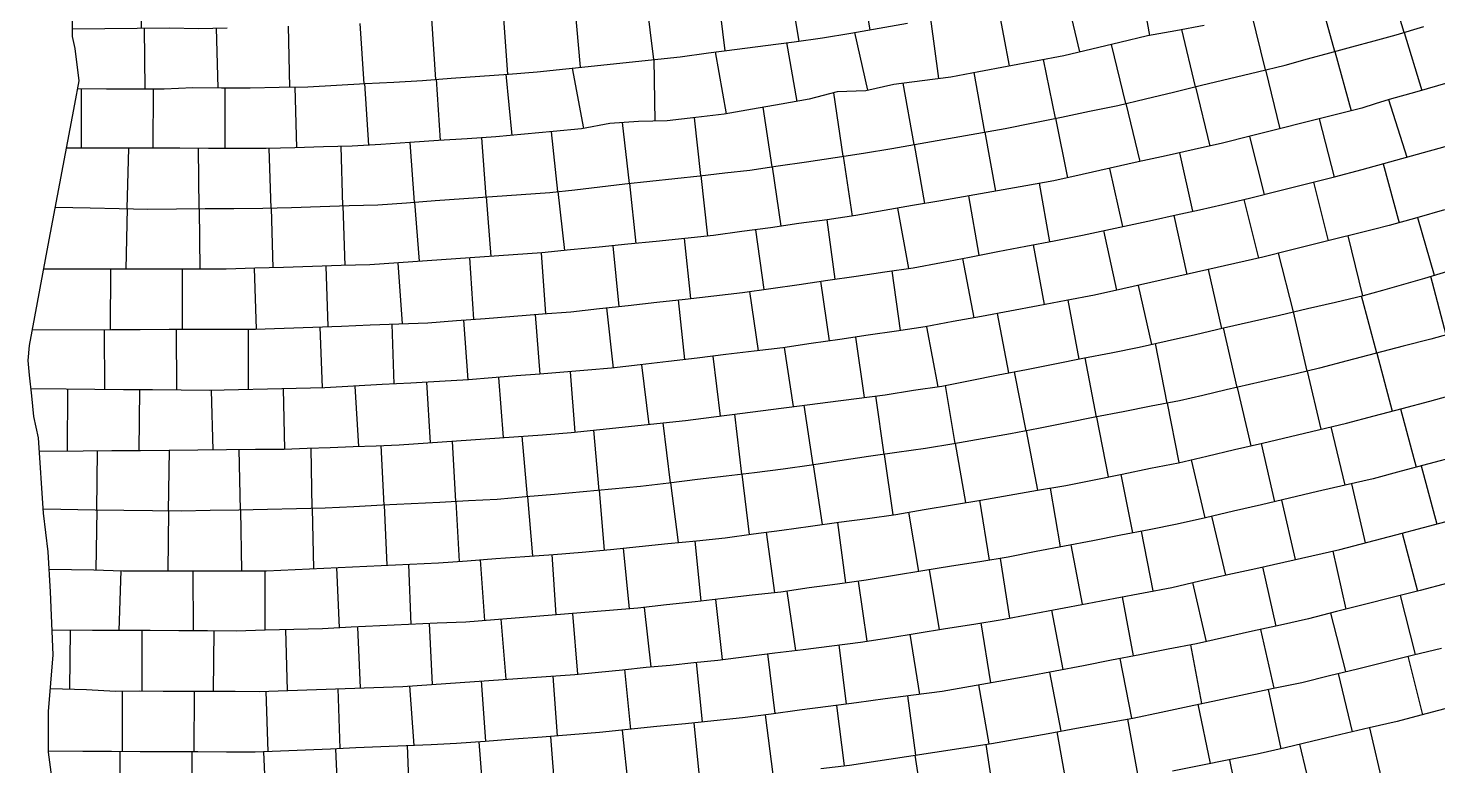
# Model space of a CAD drawing. Extents: x 720124 to 720679, y 1579628 to 1580856.
# Drawn here: x 720170.1 to 720268.1, y 1580322.6 to 1580374 of the extents above; entities that cross this region are included whole.
import ezdxf

# ---------------------------------------------------------------- set-up
doc = ezdxf.new("R2010")
doc.units = 0
doc.layers.add('10016_0502_PANTES', color=7, linetype='Continuous')
doc.layers.add('AGROCAD PLL', color=7, linetype='Continuous')
doc.layers.add('GT01-0010016-0502', color=30, linetype='Continuous', lineweight=25)

msp = doc.modelspace()

# ---------------------------------------------------------------- linework, layer by layer
at = {"layer": '10016_0502_PANTES'}
msp.add_lwpolyline([(720171.925, 1580320.267), (720171.474, 1580323.574), (720171.474, 1580326.409), (720171.802, 1580330.339), (720171.625, 1580334.745), (720171.452, 1580337.516), (720171.134, 1580340.221), (720170.797, 1580345.447), (720170.462, 1580346.953), (720170.333, 1580348.376), (720170.171, 1580349.831), (720170.07, 1580350.839), (720170.158, 1580351.89), (720171.468, 1580358.881), (720173.308, 1580368.694), (720173.611, 1580370.31), (720173.327, 1580372.578), (720173.144, 1580373.402), (720173.144, 1580373.934), (720173.144, 1580375.522)], dxfattribs=at)
at = {"layer": 'AGROCAD PLL', "color": 5, "true_color": 0x0000ff}
for points in [[(720178.033, 1580378.122), (720177.926, 1580373.978)], [(720178.033, 1580378.122), (720177.926, 1580373.978)], [(720256.147, 1580371.082), (720255.186, 1580375.04)], [(720183.149, 1580373.982), (720183.254, 1580369.838)], [(720228.492, 1580369.656), (720227.587, 1580373.689)], [(720251.288, 1580369.905), (720250.326, 1580373.884)], [(720173.771, 1580365.633), (720173.782, 1580369.77)], [(720178.771, 1580365.621), (720178.78, 1580369.756)], [(720216.863, 1580363.718), (720216.419, 1580367.747)], [(720191.96, 1580361.612), (720191.833, 1580365.746)], [(720201.939, 1580362.234), (720201.629, 1580366.345)], [(720245.294, 1580364.217), (720246.202, 1580360.174)], [(720240.403, 1580363.18), (720241.127, 1580359.117)], [(720196.953, 1580361.869), (720197.263, 1580357.749)], [(720196.953, 1580361.869), (720197.263, 1580357.749)], [(720206.925, 1580362.608), (720207.378, 1580358.497)], [(720206.925, 1580362.608), (720207.378, 1580358.497)], [(720263.893, 1580351.349), (720262.835, 1580355.334)], [(720263.893, 1580351.349), (720262.835, 1580355.334)], [(720234.569, 1580345.071), (720233.876, 1580349.109)], [(720234.569, 1580345.071), (720233.876, 1580349.109)], [(720182.806, 1580348.749), (720182.91, 1580344.632)], [(720229.628, 1580344.305), (720229.044, 1580348.379)], [(720229.628, 1580344.305), (720229.044, 1580348.379)], [(720174.836, 1580340.43), (720174.891, 1580344.561)], [(720174.836, 1580340.43), (720174.891, 1580344.561)], [(720204.809, 1580341.358), (720205.165, 1580337.236)], [(720186.526, 1580336.209), (720186.54, 1580332.07)], [(720186.526, 1580336.209), (720186.54, 1580332.07)], [(720172.98, 1580332.064), (720172.951, 1580327.969)], [(720250.93, 1580331.035), (720251.701, 1580326.963)], [(720196.601, 1580328.181), (720196.889, 1580324.043)], [(720176.447, 1580323.608), (720176.437, 1580319.494)]]:
    msp.add_lwpolyline(points, dxfattribs=at)
at = {"layer": 'AGROCAD PLL', "color": 3, "true_color": 0x00ff00}
for points in [[(720227.923, 1580378.04), (720228.615, 1580373.865)], [(720248.11, 1580373.476), (720247.353, 1580377.618)], [(720265.8, 1580373.689), (720264.572, 1580377.737)], [(720218.033, 1580376.572), (720218.534, 1580372.408)], [(720222.99, 1580377.221), (720223.676, 1580373.084)], [(720260.98, 1580372.363), (720259.869, 1580376.406)], [(720208.101, 1580375.42), (720208.47, 1580371.257)], [(720213.07, 1580375.964), (720213.572, 1580371.796)], [(720198.133, 1580374.626), (720198.403, 1580370.415)], [(720203.121, 1580374.973), (720203.424, 1580370.782)], [(720233.42, 1580370.472), (720232.873, 1580374.636)], [(720178.15, 1580373.981), (720178.194, 1580369.756)], [(720178.15, 1580373.981), (720178.194, 1580369.756)], [(720188.147, 1580374.12), (720188.255, 1580369.882)], [(720193.143, 1580374.306), (720193.412, 1580370.118)], [(720265.8, 1580373.689), (720267.025, 1580369.652)], [(720265.8, 1580373.689), (720267.025, 1580369.652)], [(720223.575, 1580368.886), (720222.847, 1580372.975)], [(720246.428, 1580368.727), (720245.427, 1580372.85)], [(720241.533, 1580367.71), (720240.712, 1580371.802)], [(720236.627, 1580366.747), (720235.893, 1580370.892)], [(720256.147, 1580371.082), (720257.145, 1580366.972)], [(720256.147, 1580371.082), (720257.145, 1580366.972)], [(720183.771, 1580365.609), (720183.781, 1580369.836)], [(720188.77, 1580365.658), (720188.639, 1580369.888)], [(720251.288, 1580369.905), (720252.286, 1580365.774)], [(720251.288, 1580369.905), (720252.286, 1580365.774)], [(720246.428, 1580368.727), (720247.408, 1580364.691)], [(720246.428, 1580368.727), (720247.408, 1580364.691)], [(720264.704, 1580369.01), (720265.989, 1580365.004)], [(720221.825, 1580364.325), (720221.21, 1580368.473)], [(720241.533, 1580367.71), (720242.365, 1580363.566)], [(720241.533, 1580367.71), (720242.365, 1580363.566)], [(720259.89, 1580367.67), (720260.921, 1580363.615)], [(720206.925, 1580362.608), (720206.466, 1580366.775)], [(720236.627, 1580366.747), (720237.355, 1580362.639)], [(720236.627, 1580366.747), (720237.355, 1580362.639)], [(720176.964, 1580361.415), (720177.066, 1580365.625)], [(720181.963, 1580361.412), (720181.926, 1580365.614)], [(720186.963, 1580361.457), (720186.834, 1580365.608)], [(720196.953, 1580361.869), (720196.639, 1580366.024)], [(720231.702, 1580365.884), (720232.431, 1580361.773)], [(720231.702, 1580365.884), (720232.431, 1580361.773)], [(720255.041, 1580366.448), (720256.068, 1580362.411)], [(720226.771, 1580365.061), (720227.392, 1580360.892)], [(720226.771, 1580365.061), (720227.392, 1580360.892)], [(720250.174, 1580365.307), (720251.066, 1580361.23)], [(720216.863, 1580363.718), (720217.328, 1580359.495)], [(720216.863, 1580363.718), (720217.328, 1580359.495)], [(720221.825, 1580364.325), (720222.438, 1580360.195)], [(720221.825, 1580364.325), (720222.438, 1580360.195)], [(720211.893, 1580363.169), (720212.353, 1580358.997)], [(720211.893, 1580363.169), (720212.353, 1580358.997)], [(720259.492, 1580363.26), (720260.505, 1580359.184)], [(720201.939, 1580362.234), (720202.252, 1580358.087)], [(720201.939, 1580362.234), (720202.252, 1580358.087)], [(720235.48, 1580362.307), (720236.213, 1580358.17)], [(720254.639, 1580362.056), (720255.656, 1580357.964)], [(720176.964, 1580361.415), (720176.861, 1580357.199)], [(720176.964, 1580361.415), (720176.861, 1580357.199)], [(720181.963, 1580361.412), (720182, 1580357.198)], [(720181.963, 1580361.412), (720182, 1580357.198)], [(720186.963, 1580361.457), (720187.091, 1580357.301)], [(720186.963, 1580361.457), (720187.091, 1580357.301)], [(720191.96, 1580361.612), (720192.088, 1580357.456)], [(720191.96, 1580361.612), (720192.088, 1580357.456)], [(720249.764, 1580360.945), (720250.667, 1580356.835)], [(720266.714, 1580360.796), (720267.887, 1580356.774)], [(720220.669, 1580359.948), (720221.24, 1580355.789)], [(720225.621, 1580360.639), (720226.188, 1580356.503)], [(720210.733, 1580358.833), (720211.169, 1580354.61)], [(720215.708, 1580359.336), (720216.138, 1580355.165)], [(720239.976, 1580358.901), (720240.761, 1580354.733)], [(720205.759, 1580358.331), (720206.054, 1580354.101)], [(720235.067, 1580357.949), (720235.851, 1580353.812)], [(720257.029, 1580358.306), (720258.068, 1580354.224)], [(720175.792, 1580357.204), (720175.773, 1580353.002)], [(720180.792, 1580357.203), (720180.773, 1580353.019)], [(720185.791, 1580357.261), (720185.922, 1580353.026)], [(720190.788, 1580357.416), (720190.919, 1580353.209)], [(720230.145, 1580357.076), (720230.741, 1580352.924)], [(720252.161, 1580357.17), (720253.08, 1580353.076)], [(720225.197, 1580356.358), (720225.793, 1580352.203)], [(720247.283, 1580356.07), (720248.229, 1580351.959)], [(720268.728, 1580352.626), (720267.644, 1580356.703)], [(720268.728, 1580352.626), (720267.644, 1580356.703)], [(720215.282, 1580355.07), (720215.736, 1580350.909)], [(720220.249, 1580355.641), (720220.862, 1580351.526)], [(720242.392, 1580355.034), (720243.164, 1580350.939)], [(720205.336, 1580354.044), (720205.671, 1580349.9)], [(720205.336, 1580354.044), (720205.671, 1580349.9)], [(720210.313, 1580354.517), (720210.772, 1580350.312)], [(720237.477, 1580354.116), (720238.262, 1580349.975)], [(720259.053, 1580350.099), (720258.089, 1580354.229)], [(720259.053, 1580350.099), (720258.089, 1580354.229)], [(720175.367, 1580353), (720175.387, 1580348.815)], [(720180.367, 1580353.017), (720180.38, 1580348.776)], [(720185.367, 1580353.023), (720185.38, 1580348.811)], [(720195.36, 1580353.37), (720195.512, 1580349.205)], [(720200.351, 1580353.66), (720200.665, 1580349.49)], [(720254.181, 1580348.971), (720253.216, 1580353.107)], [(720254.181, 1580348.971), (720253.216, 1580353.107)], [(720227.616, 1580352.47), (720228.238, 1580348.273)], [(720249.306, 1580347.866), (720248.495, 1580352.02)], [(720249.306, 1580347.866), (720248.495, 1580352.02)], [(720217.705, 1580351.146), (720218.207, 1580346.976)], [(720222.669, 1580351.746), (720223.278, 1580347.634)], [(720244.398, 1580346.909), (720243.595, 1580351.025)], [(720244.398, 1580346.909), (720243.595, 1580351.025)], [(720263.893, 1580351.349), (720264.963, 1580347.324)], [(720207.765, 1580350.061), (720208.111, 1580345.852)], [(720212.74, 1580350.549), (720213.241, 1580346.394)], [(720239.493, 1580345.941), (720238.69, 1580350.058)], [(720239.493, 1580345.941), (720238.69, 1580350.058)], [(720259.053, 1580350.099), (720259.997, 1580346.053)], [(720192.8, 1580349.051), (720193.046, 1580344.864)], [(720197.792, 1580349.332), (720198.04, 1580345.119)], [(720202.781, 1580349.663), (720203.124, 1580345.484)], [(720254.181, 1580348.971), (720255.129, 1580344.909)], [(720177.806, 1580348.796), (720177.773, 1580344.587)], [(720187.804, 1580348.865), (720187.911, 1580344.677)], [(720219.725, 1580342.92), (720219.221, 1580347.109)], [(720219.725, 1580342.92), (720219.221, 1580347.109)], [(720224.682, 1580343.577), (720224.065, 1580347.735)], [(720224.682, 1580343.577), (720224.065, 1580347.735)], [(720249.306, 1580347.866), (720250.112, 1580343.73)], [(720249.306, 1580347.866), (720250.112, 1580343.73)], [(720265.545, 1580347.479), (720266.631, 1580343.413)], [(720209.789, 1580341.8), (720209.427, 1580345.989)], [(720209.789, 1580341.8), (720209.427, 1580345.989)], [(720214.762, 1580342.314), (720214.238, 1580346.5)], [(720214.762, 1580342.314), (720214.238, 1580346.5)], [(720260.706, 1580346.221), (720261.671, 1580342.153)], [(720199.821, 1580341.023), (720199.598, 1580345.237)], [(720199.821, 1580341.023), (720199.598, 1580345.237)], [(720204.809, 1580341.358), (720204.444, 1580345.576)], [(720204.809, 1580341.358), (720204.444, 1580345.576)], [(720234.569, 1580345.071), (720235.276, 1580340.951)], [(720239.493, 1580345.941), (720240.299, 1580341.807)], [(720255.839, 1580345.073), (720256.774, 1580341.012)], [(720179.836, 1580340.364), (720179.892, 1580344.605)], [(720179.836, 1580340.364), (720179.892, 1580344.605)], [(720184.835, 1580340.433), (720184.751, 1580344.648)], [(720184.835, 1580340.433), (720184.751, 1580344.648)], [(720189.834, 1580340.533), (720189.75, 1580344.744)], [(720189.834, 1580340.533), (720189.75, 1580344.744)], [(720194.828, 1580340.768), (720194.63, 1580344.922)], [(720194.828, 1580340.768), (720194.63, 1580344.922)], [(720224.682, 1580343.577), (720225.298, 1580339.42)], [(720250.971, 1580343.933), (720251.926, 1580339.885)], [(720266.976, 1580343.505), (720268.058, 1580339.454)], [(720214.762, 1580342.314), (720215.282, 1580338.163)], [(720219.725, 1580342.92), (720220.23, 1580338.724)], [(720246.077, 1580342.909), (720246.895, 1580338.836)], [(720262.134, 1580342.259), (720263.08, 1580338.15)], [(720209.789, 1580341.8), (720210.148, 1580337.648)], [(720236.241, 1580341.111), (720236.933, 1580336.941)], [(720241.169, 1580341.956), (720241.872, 1580337.859)], [(720257.264, 1580341.125), (720258.217, 1580336.986)], [(720174.836, 1580340.43), (720174.78, 1580336.265)], [(720179.836, 1580340.364), (720179.78, 1580336.203)], [(720184.835, 1580340.433), (720184.919, 1580336.204)], [(720189.834, 1580340.533), (720189.917, 1580336.354)], [(720194.828, 1580340.768), (720195.027, 1580336.584)], [(720199.821, 1580341.023), (720200.042, 1580336.853)], [(720231.312, 1580340.276), (720232.02, 1580336.144)], [(720252.394, 1580339.995), (720253.361, 1580335.896)], [(720216.447, 1580338.277), (720216.857, 1580334.091)], [(720247.504, 1580338.955), (720248.314, 1580334.8)], [(720265.667, 1580338.825), (720266.722, 1580334.789)], [(720206.493, 1580337.329), (720206.785, 1580333.142)], [(720242.596, 1580338), (720243.398, 1580333.868)], [(720260.827, 1580337.572), (720261.736, 1580333.521)], [(720176.526, 1580336.203), (720176.379, 1580332.048)], [(720181.526, 1580336.204), (720181.54, 1580332.026)], [(720191.521, 1580336.426), (720191.698, 1580332.226)], [(720196.517, 1580336.647), (720196.693, 1580332.464)], [(720201.506, 1580336.964), (720201.824, 1580332.74)], [(720232.749, 1580336.263), (720233.436, 1580332.103)], [(720237.685, 1580337.061), (720238.351, 1580332.906)], [(720255.948, 1580336.477), (720256.874, 1580332.355)], [(720227.811, 1580335.479), (720228.408, 1580331.299)], [(720251.07, 1580335.379), (720252.017, 1580331.264)], [(720217.894, 1580334.204), (720218.351, 1580330.017)], [(720222.86, 1580334.782), (720223.448, 1580330.659)], [(720246.169, 1580334.394), (720246.95, 1580330.269)], [(720265.526, 1580334.485), (720266.569, 1580330.381)], [(720212.925, 1580333.643), (720213.397, 1580329.512)], [(720241.258, 1580333.455), (720242.041, 1580329.32)], [(720260.68, 1580333.253), (720261.71, 1580329.18)], [(720192.975, 1580332.287), (720193.176, 1580328.045)], [(720197.969, 1580332.525), (720198.17, 1580328.29)], [(720202.959, 1580332.832), (720203.297, 1580328.649)], [(720236.338, 1580332.568), (720237.007, 1580328.39)], [(720177.98, 1580332.045), (720177.97, 1580327.831)], [(720182.98, 1580332.02), (720182.947, 1580327.81)], [(720187.978, 1580332.106), (720188.086, 1580327.866)], [(720231.401, 1580331.777), (720232.071, 1580327.595)], [(720255.811, 1580332.116), (720256.73, 1580328.021)], [(720221.495, 1580330.413), (720222.018, 1580326.261)], [(720226.456, 1580331.038), (720226.976, 1580326.914)], [(720211.555, 1580329.326), (720211.981, 1580325.16)], [(720216.531, 1580329.824), (720216.954, 1580325.674)], [(720246.02, 1580330.088), (720246.831, 1580325.932)], [(720266.054, 1580330.254), (720267.068, 1580326.177)], [(720201.588, 1580328.529), (720201.883, 1580324.327)], [(720206.577, 1580328.867), (720206.868, 1580324.703)], [(720241.111, 1580329.142), (720241.906, 1580325.041)], [(720261.2, 1580329.057), (720262.183, 1580324.989)], [(720176.608, 1580327.829), (720176.617, 1580323.608)], [(720181.608, 1580327.815), (720181.589, 1580323.585)], [(720186.607, 1580327.82), (720186.738, 1580323.6)], [(720191.604, 1580327.994), (720191.757, 1580323.818)], [(720231.251, 1580327.487), (720231.793, 1580323.363)], [(720236.191, 1580328.25), (720236.896, 1580324.141)], [(720256.328, 1580327.935), (720257.206, 1580323.814)], [(720226.295, 1580326.824), (720226.847, 1580322.623)], [(720251.435, 1580326.907), (720252.309, 1580322.783)], [(720216.369, 1580325.613), (720216.805, 1580321.404)], [(720221.338, 1580326.171), (720221.884, 1580322.019)], [(720246.542, 1580325.879), (720247.296, 1580321.777)], [(720206.415, 1580324.669), (720206.731, 1580320.47)], [(720211.396, 1580325.099), (720211.826, 1580320.923)], [(720241.622, 1580324.989), (720242.382, 1580320.832)], [(720263.391, 1580325.274), (720264.333, 1580321.182)], [(720181.447, 1580323.586), (720181.437, 1580319.367)], [(720186.446, 1580323.588), (720186.616, 1580319.389)], [(720191.441, 1580323.803), (720191.639, 1580319.571)], [(720196.437, 1580324.025), (720196.606, 1580319.826)], [(720201.429, 1580324.293), (720201.742, 1580320.138)], [(720236.699, 1580324.112), (720237.315, 1580319.985)], [(720258.525, 1580324.125), (720259.495, 1580320.034)], [(720231.757, 1580323.357), (720232.406, 1580319.162)], [(720253.642, 1580323.05), (720254.471, 1580318.922)]]:
    msp.add_lwpolyline(points, dxfattribs=at)
at = {"layer": 'AGROCAD PLL', "color": 1, "true_color": 0xff0000}
for points in [[(720243.243, 1580372.334), (720242.266, 1580376.477)], [(720238.341, 1580371.353), (720237.549, 1580375.534)], [(720213.681, 1580367.507), (720213.62, 1580371.802)], [(720218.65, 1580368.024), (720217.889, 1580372.323)], [(720260.98, 1580372.363), (720262.116, 1580368.229)], [(720260.98, 1580372.363), (720262.116, 1580368.229)], [(720203.743, 1580366.519), (720203.326, 1580370.775)], [(720208.718, 1580367.008), (720207.928, 1580371.201)], [(720193.767, 1580365.84), (720193.491, 1580370.123)], [(720198.756, 1580366.16), (720198.483, 1580370.421)], [(720231.702, 1580365.884), (720230.947, 1580370.146)], [(720226.771, 1580365.061), (720226.112, 1580369.478)], [(720211.893, 1580363.169), (720211.426, 1580367.413)], [(720264.324, 1580364.543), (720265.445, 1580360.435)], [(720230.555, 1580361.444), (720231.304, 1580357.242)], [(720244.878, 1580359.883), (720245.791, 1580355.729)], [(720261.879, 1580359.522), (720262.904, 1580355.35)], [(720200.77, 1580357.989), (720201.045, 1580353.713)], [(720195.782, 1580357.646), (720196.079, 1580353.397)], [(720190.364, 1580353.188), (720190.519, 1580348.934)], [(720232.562, 1580353.198), (720233.354, 1580349.02)], [(720172.806, 1580348.835), (720172.773, 1580344.543)], [(720244.398, 1580346.909), (720245.212, 1580342.735)], [(720229.628, 1580344.305), (720230.232, 1580340.097)], [(720226.363, 1580339.566), (720226.94, 1580335.355)], [(720221.409, 1580338.886), (720221.987, 1580334.67)], [(720211.472, 1580337.779), (720211.885, 1580333.547)], [(720207.942, 1580333.235), (720208.286, 1580328.992)]]:
    msp.add_lwpolyline(points, dxfattribs=at)
at = {"layer": 'GT01-0010016-0502'}
for points in [[(720171.965, 1580361.512), (720174.393, 1580361.478), (720176.39, 1580361.429), (720178.398, 1580361.38), (720180.394, 1580361.398), (720182.391, 1580361.416), (720184.387, 1580361.422), (720186.395, 1580361.44), (720188.391, 1580361.502), (720190.387, 1580361.563), (720192.394, 1580361.625), (720194.39, 1580361.687), (720196.385, 1580361.826), (720198.38, 1580361.977), (720200.376, 1580362.116), (720202.371, 1580362.266), (720204.356, 1580362.406), (720206.351, 1580362.545), (720208.098, 1580362.737), (720209.834, 1580362.93), (720211.569, 1580363.133), (720213.316, 1580363.325), (720215.052, 1580363.518), (720216.788, 1580363.71), (720218.535, 1580363.903), (720220.27, 1580364.095), (720222.254, 1580364.389), (720224.226, 1580364.683), (720226.209, 1580364.977), (720228.182, 1580365.271), (720230.154, 1580365.609), (720232.126, 1580365.959), (720234.087, 1580366.308), (720236.059, 1580366.646), (720238.031, 1580366.996), (720239.992, 1580367.4), (720241.952, 1580367.794), (720243.913, 1580368.198), (720245.874, 1580368.592), (720247.812, 1580369.063), (720249.751, 1580369.534), (720251.7, 1580370.004), (720253.639, 1580370.475), (720255.588, 1580370.946), (720257.526, 1580371.417), (720259.077, 1580371.84), (720260.616, 1580372.263), (720262.156, 1580372.686), (720263.706, 1580373.098), (720265.246, 1580373.521), (720267.162, 1580374.102)], [(720251.879, 1580374.178), (720249.918, 1580373.807), (720247.946, 1580373.446), (720246.008, 1580372.987), (720244.058, 1580372.527), (720242.109, 1580372.067), (720240.148, 1580371.696), (720238.187, 1580371.324), (720236.215, 1580370.953), (720234.254, 1580370.581), (720232.271, 1580370.32), (720230.287, 1580370.06), (720228.338, 1580369.622), (720226.342, 1580369.538), (720224.404, 1580369.034), (720222.443, 1580368.685), (720220.471, 1580368.346), (720218.499, 1580367.997), (720216.515, 1580367.758), (720214.531, 1580367.519), (720212.535, 1580367.491), (720210.539, 1580367.352), (720208.568, 1580366.98), (720206.584, 1580366.786), (720204.589, 1580366.602), (720202.604, 1580366.407), (720200.609, 1580366.279), (720198.614, 1580366.151), (720196.618, 1580366.023), (720194.612, 1580365.894), (720192.616, 1580365.766), (720190.62, 1580365.715), (720188.624, 1580365.654), (720186.628, 1580365.603), (720184.62, 1580365.607), (720182.624, 1580365.612), (720180.627, 1580365.617), (720178.62, 1580365.621), (720176.623, 1580365.626), (720172.738, 1580365.636)], [(720173.15, 1580373.928), (720179.906, 1580373.999), (720181.914, 1580373.95), (720183.91, 1580374.001)], [(720173.511, 1580369.77), (720175.518, 1580369.766), (720176.856, 1580369.767), (720178.184, 1580369.756), (720179.522, 1580369.757), (720181.518, 1580369.852), (720183.515, 1580369.836), (720185.511, 1580369.832), (720187.519, 1580369.871), (720189.515, 1580369.9), (720191.51, 1580370.017), (720193.506, 1580370.123), (720195.502, 1580370.229), (720197.497, 1580370.347), (720199.493, 1580370.497), (720201.488, 1580370.636), (720203.483, 1580370.787), (720205.479, 1580370.937), (720207.473, 1580371.154), (720209.457, 1580371.359), (720211.441, 1580371.576), (720213.436, 1580371.782), (720215.42, 1580371.998), (720217.403, 1580372.259), (720219.387, 1580372.52), (720221.37, 1580372.781), (720223.354, 1580373.042), (720225.337, 1580373.303), (720227.31, 1580373.641), (720229.282, 1580373.979), (720231.243, 1580374.329)], [(720270.107, 1580370.554), (720266.673, 1580369.55), (720264.746, 1580369.024), (720263.788, 1580368.716), (720262.841, 1580368.409), (720260.903, 1580367.927), (720258.964, 1580367.434), (720257.026, 1580366.941), (720255.088, 1580366.46), (720253.149, 1580365.967), (720251.189, 1580365.529), (720249.239, 1580365.102), (720247.29, 1580364.665), (720245.34, 1580364.227), (720243.391, 1580363.789), (720241.43, 1580363.362), (720239.469, 1580363.013), (720237.497, 1580362.664), (720235.525, 1580362.315), (720233.553, 1580361.965), (720231.581, 1580361.627), (720229.62, 1580361.278), (720227.648, 1580360.928), (720225.665, 1580360.645), (720223.681, 1580360.373), (720221.709, 1580360.09), (720219.725, 1580359.818), (720217.742, 1580359.535), (720215.758, 1580359.341), (720213.763, 1580359.135), (720211.779, 1580358.941), (720209.784, 1580358.735), (720207.8, 1580358.54), (720205.805, 1580358.335), (720203.81, 1580358.195), (720201.815, 1580358.056), (720199.819, 1580357.928), (720197.824, 1580357.789), (720195.828, 1580357.649), (720193.833, 1580357.51), (720191.837, 1580357.448), (720189.841, 1580357.386), (720187.834, 1580357.324), (720185.838, 1580357.263), (720183.842, 1580357.201), (720182.169, 1580357.197), (720180.507, 1580357.205), (720178.845, 1580357.201), (720177.172, 1580357.197), (720175.51, 1580357.205), (720173.837, 1580357.201), (720171.161, 1580357.2)], [(720170.367, 1580352.977), (720175.871, 1580353.003), (720177.867, 1580353.009), (720179.875, 1580353.016), (720181.871, 1580353.022), (720183.868, 1580353.018), (720185.875, 1580353.024), (720187.871, 1580353.097), (720189.867, 1580353.17), (720191.863, 1580353.243), (720193.87, 1580353.316), (720195.866, 1580353.389), (720197.862, 1580353.462), (720199.857, 1580353.623), (720201.852, 1580353.774), (720203.847, 1580353.924), (720205.843, 1580354.085), (720207.827, 1580354.236), (720209.822, 1580354.463), (720211.806, 1580354.68), (720213.8, 1580354.908), (720215.784, 1580355.125), (720217.768, 1580355.352), (720219.763, 1580355.569), (720221.735, 1580355.863), (720223.718, 1580356.146), (720225.691, 1580356.429), (720227.674, 1580356.723), (720229.658, 1580357.006), (720231.63, 1580357.289), (720233.602, 1580357.672), (720235.563, 1580358.043), (720237.524, 1580358.426), (720239.484, 1580358.808), (720241.456, 1580359.179), (720243.417, 1580359.562), (720245.044, 1580359.919), (720246.67, 1580360.277), (720248.297, 1580360.623), (720249.923, 1580360.98), (720251.56, 1580361.338), (720253.187, 1580361.695), (720255.125, 1580362.177), (720257.064, 1580362.659), (720259.013, 1580363.141), (720260.951, 1580363.623), (720262.879, 1580364.149), (720264.806, 1580364.675), (720266.733, 1580365.212), (720268.66, 1580365.738)], [(720268.591, 1580361.344), (720266.675, 1580360.785), (720264.748, 1580360.237), (720263.671, 1580359.961), (720259.837, 1580359.02), (720257.899, 1580358.527), (720255.961, 1580358.034), (720254.011, 1580357.586), (720252.061, 1580357.148), (720250.112, 1580356.71), (720248.162, 1580356.273), (720246.213, 1580355.824), (720244.263, 1580355.386), (720242.291, 1580355.015), (720240.33, 1580354.654), (720238.359, 1580354.283), (720236.398, 1580353.911), (720234.426, 1580353.551), (720232.465, 1580353.18), (720230.482, 1580352.885), (720228.509, 1580352.603), (720226.526, 1580352.308), (720224.553, 1580352.025), (720222.57, 1580351.731), (720220.586, 1580351.493), (720218.603, 1580351.254), (720216.619, 1580351.015), (720214.624, 1580350.776), (720212.641, 1580350.537), (720210.657, 1580350.299), (720208.996, 1580350.162), (720207.335, 1580350.026), (720205.674, 1580349.901), (720204.014, 1580349.764), (720202.353, 1580349.628), (720200.692, 1580349.492), (720198.696, 1580349.385), (720196.701, 1580349.268), (720194.694, 1580349.162), (720192.699, 1580349.045), (720190.703, 1580348.939), (720188.707, 1580348.888), (720186.711, 1580348.837), (720184.704, 1580348.798), (720182.707, 1580348.747), (720180.711, 1580348.774), (720178.714, 1580348.789), (720176.706, 1580348.805), (720174.71, 1580348.82), (720172.713, 1580348.836), (720170.284, 1580348.859)], [(720170.862, 1580344.526), (720173.884, 1580344.552), (720175.88, 1580344.57), (720177.887, 1580344.588), (720179.884, 1580344.605), (720181.88, 1580344.623), (720183.877, 1580344.64), (720185.884, 1580344.658), (720187.88, 1580344.675), (720189.477, 1580344.734), (720191.074, 1580344.792), (720192.682, 1580344.851), (720194.278, 1580344.909), (720195.875, 1580344.967), (720197.87, 1580345.106), (720199.866, 1580345.257), (720201.861, 1580345.396), (720203.856, 1580345.535), (720205.852, 1580345.675), (720207.847, 1580345.825), (720209.831, 1580346.031), (720211.826, 1580346.247), (720213.81, 1580346.453), (720215.794, 1580346.67), (720217.777, 1580346.919), (720219.761, 1580347.18), (720221.744, 1580347.441), (720223.728, 1580347.691), (720225.712, 1580347.952), (720227.695, 1580348.202), (720229.679, 1580348.463), (720231.662, 1580348.768), (720233.634, 1580349.062), (720235.595, 1580349.444), (720237.556, 1580349.838), (720239.528, 1580350.22), (720241.488, 1580350.603), (720243.449, 1580350.996), (720245.41, 1580351.379), (720247.371, 1580351.761), (720249.32, 1580352.21), (720251.27, 1580352.659), (720253.219, 1580353.108), (720255.169, 1580353.556), (720257.118, 1580354.005), (720259.068, 1580354.454), (720261.017, 1580354.903), (720262.956, 1580355.362), (720264.302, 1580355.739), (720267.241, 1580356.584), (720268.834, 1580357.052)], [(720269.583, 1580352.853), (720267.645, 1580352.338), (720265.717, 1580351.834), (720263.779, 1580351.319), (720261.841, 1580350.815), (720259.914, 1580350.3), (720258.288, 1580349.921), (720256.661, 1580349.541), (720255.046, 1580349.173), (720253.419, 1580348.793), (720251.793, 1580348.414), (720250.167, 1580348.034), (720248.206, 1580347.652), (720246.245, 1580347.269), (720244.284, 1580346.887), (720242.323, 1580346.493), (720240.362, 1580346.111), (720238.401, 1580345.729), (720236.429, 1580345.39), (720234.457, 1580345.052), (720232.485, 1580344.725), (720230.502, 1580344.431), (720228.529, 1580344.148), (720226.546, 1580343.854), (720224.563, 1580343.559), (720222.59, 1580343.276), (720220.607, 1580343.027), (720218.623, 1580342.788), (720216.639, 1580342.549), (720214.645, 1580342.299), (720212.661, 1580342.06), (720210.677, 1580341.877), (720208.682, 1580341.704), (720206.687, 1580341.521), (720204.692, 1580341.348), (720202.708, 1580341.165), (720200.712, 1580341.07), (720198.706, 1580340.964), (720196.71, 1580340.858), (720194.714, 1580340.763), (720192.718, 1580340.657), (720190.723, 1580340.55), (720188.726, 1580340.511), (720186.719, 1580340.471), (720184.723, 1580340.431), (720182.727, 1580340.392), (720180.72, 1580340.352), (720178.723, 1580340.378), (720176.726, 1580340.405), (720174.729, 1580340.432), (720171.124, 1580340.489)], [(720171.528, 1580336.309), (720174.647, 1580336.27), (720176.644, 1580336.199), (720178.641, 1580336.206), (720180.638, 1580336.201), (720182.645, 1580336.208), (720184.642, 1580336.203), (720186.638, 1580336.209), (720188.634, 1580336.293), (720190.641, 1580336.389), (720192.636, 1580336.473), (720194.632, 1580336.568), (720196.628, 1580336.651), (720198.624, 1580336.747), (720200.619, 1580336.897), (720202.614, 1580337.047), (720204.61, 1580337.198), (720206.605, 1580337.337), (720208.6, 1580337.487), (720210.584, 1580337.693), (720212.579, 1580337.887), (720214.574, 1580338.093), (720216.558, 1580338.288), (720218.553, 1580338.493), (720220.526, 1580338.765), (720222.509, 1580339.037), (720224.492, 1580339.309), (720226.476, 1580339.581), (720228.459, 1580339.853), (720230.432, 1580340.125), (720232.404, 1580340.463), (720234.376, 1580340.802), (720236.348, 1580341.129), (720238.32, 1580341.467), (720240.292, 1580341.805), (720242.264, 1580342.144), (720244.225, 1580342.537), (720246.186, 1580342.931), (720248.147, 1580343.335), (720250.107, 1580343.729), (720252.057, 1580344.189), (720253.995, 1580344.648), (720255.945, 1580345.097), (720257.894, 1580345.557), (720259.844, 1580346.017), (720261.782, 1580346.476), (720263.72, 1580346.992), (720265.648, 1580347.507), (720267.586, 1580348.022), (720269.513, 1580348.537)], [(720269.444, 1580344.165), (720267.516, 1580343.65), (720265.589, 1580343.135), (720263.651, 1580342.608), (720261.701, 1580342.16), (720259.763, 1580341.711), (720257.813, 1580341.251), (720255.864, 1580340.802), (720253.914, 1580340.354), (720251.965, 1580339.894), (720250.015, 1580339.445), (720248.055, 1580339.063), (720246.094, 1580338.68), (720244.133, 1580338.298), (720242.161, 1580337.915), (720240.2, 1580337.533), (720238.24, 1580337.15), (720236.267, 1580336.834), (720234.295, 1580336.518), (720232.312, 1580336.191), (720230.34, 1580335.875), (720228.368, 1580335.558), (720226.384, 1580335.275), (720224.412, 1580335.003), (720222.428, 1580334.72), (720220.445, 1580334.493), (720218.45, 1580334.265), (720216.466, 1580334.048), (720214.482, 1580333.82), (720212.488, 1580333.593), (720210.503, 1580333.442), (720208.508, 1580333.281), (720206.513, 1580333.12), (720204.518, 1580332.958), (720202.522, 1580332.797), (720200.527, 1580332.635), (720198.531, 1580332.551), (720196.536, 1580332.456), (720194.54, 1580332.361), (720192.544, 1580332.266), (720190.537, 1580332.171), (720188.541, 1580332.12), (720186.545, 1580332.07), (720184.549, 1580332.008), (720182.541, 1580332.023), (720180.545, 1580332.028), (720178.548, 1580332.044), (720176.541, 1580332.048), (720174.544, 1580332.053), (720171.738, 1580332.072)], [(720171.612, 1580327.999), (720174.138, 1580327.943), (720176.135, 1580327.828), (720177.797, 1580327.832), (720179.47, 1580327.824), (720181.132, 1580327.817), (720182.805, 1580327.809), (720184.467, 1580327.813), (720186.129, 1580327.805), (720188.136, 1580327.867), (720190.132, 1580327.94), (720192.128, 1580328.013), (720194.124, 1580328.075), (720196.131, 1580328.148), (720198.126, 1580328.287), (720200.122, 1580328.426), (720202.106, 1580328.566), (720204.102, 1580328.705), (720206.097, 1580328.833), (720208.093, 1580328.972), (720209.753, 1580329.142), (720211.414, 1580329.311), (720213.074, 1580329.481), (720214.735, 1580329.639), (720216.385, 1580329.809), (720218.045, 1580329.978), (720220.029, 1580330.228), (720222.012, 1580330.478), (720223.996, 1580330.728), (720225.98, 1580330.978), (720227.963, 1580331.228), (720229.946, 1580331.544), (720231.918, 1580331.86), (720233.891, 1580332.176), (720235.863, 1580332.492), (720237.835, 1580332.809), (720239.807, 1580333.18), (720241.768, 1580333.551), (720243.74, 1580333.934), (720245.701, 1580334.305), (720247.662, 1580334.677), (720249.633, 1580335.048), (720251.583, 1580335.497), (720253.532, 1580335.935), (720255.482, 1580336.372), (720257.432, 1580336.81), (720259.381, 1580337.248), (720261.331, 1580337.685), (720263.269, 1580338.2), (720265.207, 1580338.704), (720267.134, 1580339.208), (720269.073, 1580339.723)], [(720268.841, 1580335.328), (720266.903, 1580334.835), (720264.965, 1580334.342), (720263.026, 1580333.849), (720261.088, 1580333.356), (720259.139, 1580332.863), (720257.189, 1580332.425), (720255.24, 1580331.988), (720253.29, 1580331.55), (720251.341, 1580331.112), (720249.38, 1580330.741), (720247.408, 1580330.358), (720245.447, 1580329.976), (720243.486, 1580329.594), (720241.525, 1580329.222), (720239.554, 1580328.84), (720237.593, 1580328.49), (720235.621, 1580328.152), (720233.649, 1580327.803), (720231.665, 1580327.542), (720229.682, 1580327.281), (720227.698, 1580327.009), (720225.715, 1580326.748), (720223.731, 1580326.487), (720221.758, 1580326.226), (720219.775, 1580325.965), (720217.78, 1580325.76), (720215.796, 1580325.554), (720213.801, 1580325.348), (720211.817, 1580325.143), (720209.822, 1580324.937), (720207.827, 1580324.776), (720205.832, 1580324.625), (720203.847, 1580324.475), (720201.852, 1580324.325), (720199.857, 1580324.174), (720198.109, 1580324.093), (720196.361, 1580324.022), (720194.614, 1580323.94), (720192.866, 1580323.869), (720191.108, 1580323.788), (720189.36, 1580323.717), (720187.612, 1580323.635), (720185.864, 1580323.564), (720183.868, 1580323.569), (720181.871, 1580323.585), (720179.864, 1580323.589), (720177.867, 1580323.605), (720175.87, 1580323.609), (720173.873, 1580323.625), (720171.477, 1580323.637)], [(720225.224, 1580322.428), (720227.207, 1580322.666), (720229.18, 1580322.971), (720231.163, 1580323.266), (720233.135, 1580323.571), (720235.119, 1580323.876), (720237.091, 1580324.17), (720239.063, 1580324.53), (720241.024, 1580324.88), (720242.996, 1580325.24), (720244.968, 1580325.589), (720246.929, 1580325.95), (720248.889, 1580326.365), (720250.839, 1580326.781), (720252.8, 1580327.197), (720254.76, 1580327.601), (720256.71, 1580328.017), (720258.671, 1580328.432), (720260.609, 1580328.914), (720262.559, 1580329.385), (720264.497, 1580329.867), (720266.435, 1580330.349), (720268.385, 1580330.82)], [(720268.616, 1580326.583), (720266.958, 1580326.148), (720265.3, 1580325.713), (720263.35, 1580325.264), (720261.401, 1580324.804), (720259.451, 1580324.344), (720257.513, 1580323.885), (720255.563, 1580323.436), (720253.603, 1580323.042), (720251.642, 1580322.649), (720249.681, 1580322.255)]]:
    msp.add_lwpolyline(points, dxfattribs=at)

doc.saveas('drawing.dxf')
